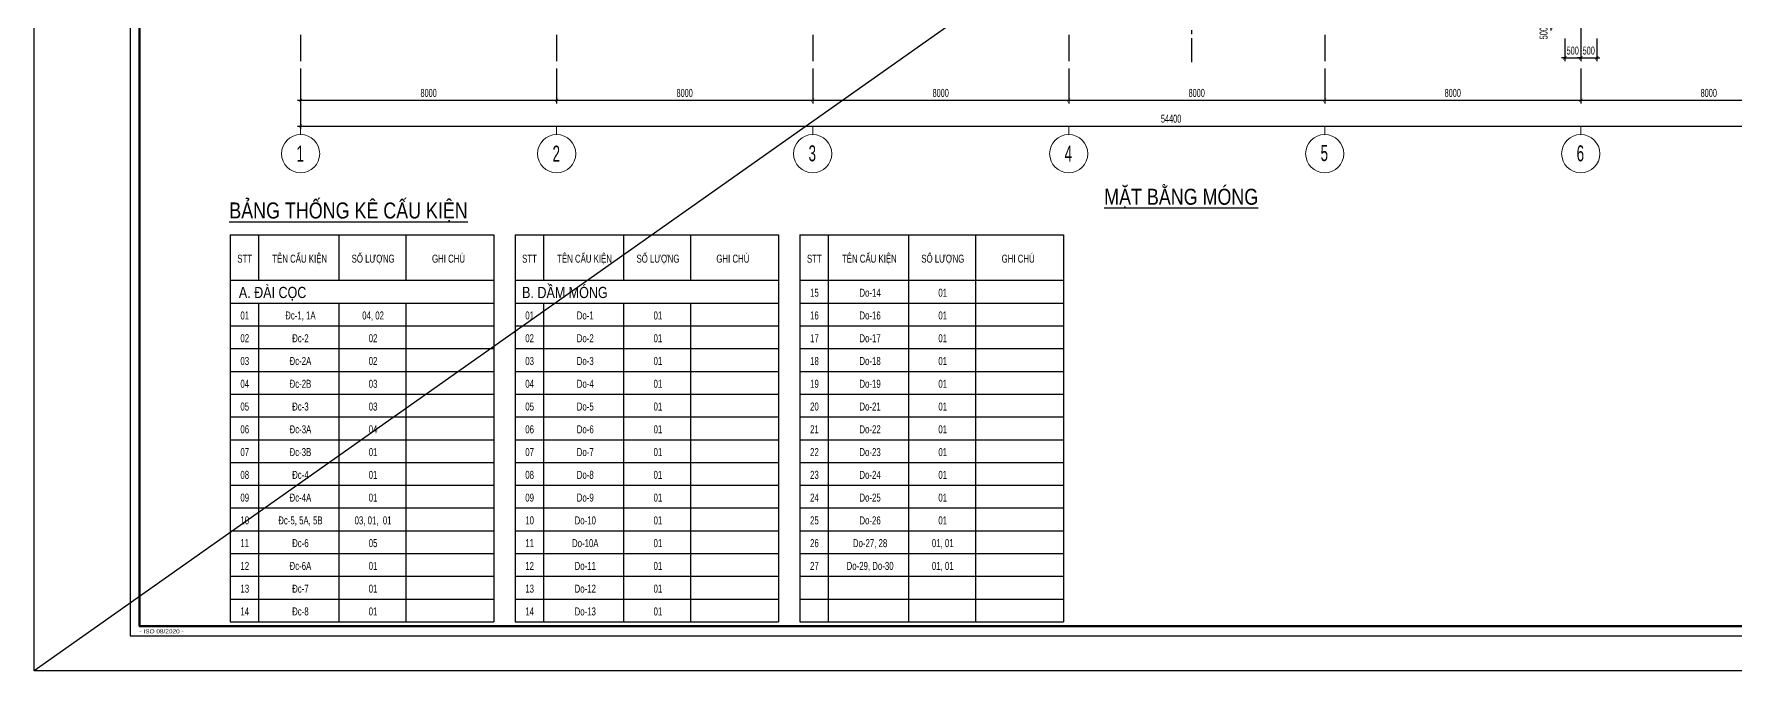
# Model space of a CAD drawing. Header units: millimetres. Extents: x 71 to 1853844, y -54216 to 5184.
# Drawn here: x 1769744 to 1822924, y -54216 to -34298 of the extents above; entities that cross this region are included whole.
import ezdxf
from ezdxf.enums import TextEntityAlignment as Align

# ---------------------------------------------------------------- set-up
doc = ezdxf.new("R2010")
doc.units = ezdxf.units.MM
doc.header["$LTSCALE"] = 1000
doc.header["$MEASUREMENT"] = 0
doc.header["$PDMODE"] = 3
doc.linetypes.add('CENTER2', pattern=[1.125, 0.75, -0.125, 0.125, -0.125])
doc.layers.get('0').update_dxf_attribs({"linetype": 'CONTINUOUS'})
doc.layers.get('Defpoints').update_dxf_attribs({"linetype": 'CONTINUOUS'})
for name, color, linetype in [('CDC -TEXT KHUNG', 7, 'CONTINUOUS'), ('CDC-KHUNGTEN', 7, 'CONTINUOUS'), ('CDC.01.AXIS', 160, 'CENTER2'), ('CDC.02.DIM', 1, 'CONTINUOUS'), ('CDC.03.BORDER', 3, 'CONTINUOUS'), ('CDC.06.TEXT', 2, 'CONTINUOUS')]:
    doc.layers.add(name, color=color, linetype=linetype)
doc.layers.add('KCS_CHI', color=1, linetype='CONTINUOUS', lineweight=15)
doc.layers.add('KCS_Plotter', color=11, linetype='CONTINUOUS', plot=False)
doc.styles.add('ARIAL', font='arial.ttf', dxfattribs={"width": 0.6})
doc.styles.add('KT CDC', font='arial.ttf', dxfattribs={"width": 0.85, "height": 200})
doc.dimstyles.new('100', dxfattribs={"dimscale": 100, "dimtxt": 2.5, "dimasz": 1, "dimexe": 1, "dimexo": 0, "dimgap": 1, "dimtad": 1, "dimdec": 0, "dimdsep": 46, "dimtxsty": 'ARIAL', "dimblk": 'ARCHTICK', "dimcen": 1, "dimdle": 1, "dimclrd": 1, "dimclre": 1, "dimclrt": 2, "dimadec": 0, "dimazin": 0, "dimtfac": 0.00072, "dimtdec": 0, "dimtix": 1, "dimtmove": 2, "dimatfit": 3, "dimldrblk": 'ARCHTICK', "dimfxl": 1, "dimtolj": 1, "dimarcsym": 0})

# ---------------------------------------------------------------- blocks, each defined once
blk = doc.blocks.new('_ARCHTICK')
at = {"color": 0, "linetype": 'ByBlock', "const_width": 0.15}
blk.add_lwpolyline([(-0.5, -0.5), (0.5, 0.5)], dxfattribs=at)
blk = doc.blocks.new('*D168')
at = {"layer": 'CDC.02.DIM', "color": 1, "lineweight": -2, "transparency": 16777216}
for p, q in [((1817142, -33484), (1817142, -34184)), ((1817455, -33584), (1817042, -33584)), ((1817455, -34084), (1817042, -34084))]:
    blk.add_line(p, q, dxfattribs=at)
at = {"layer": 'Defpoints', "color": 0, "transparency": 16777216}
for p in [(1817455, -33584), (1817142, -34084), (1817455, -34084)]:
    blk.add_point(p, dxfattribs=at)
at = {"layer": 'CDC.02.DIM', "color": 1, "lineweight": -2, "transparency": 16777216, "xscale": 100, "yscale": 100, "zscale": 100}
for p, rotation in [((1817142, -33584), 90), ((1817142, -34084), 270)]:
    blk.add_blockref('_ARCHTICK', p, dxfattribs=dict(at, rotation=rotation))
at = {"layer": 'CDC.02.DIM', "color": 2, "transparency": 16777216, "insert": (1816915, -34273), "char_height": 250, "attachment_point": 5, "rotation": 90, "style": 'ARIAL'}
blk.add_mtext('\\A1;500', dxfattribs=at)
blk = doc.blocks.new('*D169')
at = {"layer": 'CDC.02.DIM', "color": 1, "lineweight": -2, "transparency": 16777216}
for p, q in [((1817574, -34434), (1817574, -35146)), ((1818074, -34434), (1818074, -35146)), ((1817574, -35046), (1817474, -35046)), ((1817574, -35046), (1818074, -35046)), ((1818074, -35046), (1818174, -35046))]:
    blk.add_line(p, q, dxfattribs=at)
at = {"layer": 'Defpoints', "color": 0, "transparency": 16777216}
for p in [(1817574, -34434), (1818074, -34434), (1818074, -35046)]:
    blk.add_point(p, dxfattribs=at)
at = {"layer": 'CDC.02.DIM', "color": 1, "lineweight": -2, "transparency": 16777216, "xscale": 100, "yscale": 100, "zscale": 100}
blk.add_blockref('_ARCHTICK', (1817574, -35046), dxfattribs=at)
at = {"layer": 'CDC.02.DIM', "color": 1, "lineweight": -2, "transparency": 16777216, "xscale": 100, "yscale": 100, "zscale": 100, "rotation": 180}
blk.add_blockref('_ARCHTICK', (1818074, -35046), dxfattribs=at)
at = {"layer": 'CDC.02.DIM', "color": 2, "transparency": 16777216, "insert": (1817824, -34818), "char_height": 250, "attachment_point": 5, "style": 'ARIAL'}
blk.add_mtext('\\A1;500', dxfattribs=at)
blk = doc.blocks.new('*D170')
at = {"layer": 'CDC.02.DIM', "color": 1, "lineweight": -2, "transparency": 16777216}
for p, q in [((1818074, -34434), (1818074, -35146)), ((1818574, -34434), (1818574, -35146)), ((1818074, -35046), (1817974, -35046)), ((1818074, -35046), (1818574, -35046)), ((1818574, -35046), (1818674, -35046))]:
    blk.add_line(p, q, dxfattribs=at)
at = {"layer": 'Defpoints', "color": 0, "transparency": 16777216}
for p in [(1818074, -34434), (1818574, -34434), (1818574, -35046)]:
    blk.add_point(p, dxfattribs=at)
at = {"layer": 'CDC.02.DIM', "color": 1, "lineweight": -2, "transparency": 16777216, "xscale": 100, "yscale": 100, "zscale": 100}
blk.add_blockref('_ARCHTICK', (1818074, -35046), dxfattribs=at)
at = {"layer": 'CDC.02.DIM', "color": 1, "lineweight": -2, "transparency": 16777216, "xscale": 100, "yscale": 100, "zscale": 100, "rotation": 180}
blk.add_blockref('_ARCHTICK', (1818574, -35046), dxfattribs=at)
at = {"layer": 'CDC.02.DIM', "color": 2, "transparency": 16777216, "insert": (1818324, -34818), "char_height": 250, "attachment_point": 5, "style": 'ARIAL'}
blk.add_mtext('\\A1;500', dxfattribs=at)
blk = doc.blocks.new('*D366')
at = {"layer": 'CDC.02.DIM', "color": 1, "lineweight": -2, "transparency": 16777216}
for p, q in [((1778074, -35374), (1778074, -36470)), ((1786074, -35374), (1786074, -36470)), ((1777974, -36370), (1786174, -36370))]:
    blk.add_line(p, q, dxfattribs=at)
at = {"layer": 'Defpoints', "color": 0, "transparency": 16777216}
for p in [(1778074, -35374), (1786074, -35374), (1786074, -36370)]:
    blk.add_point(p, dxfattribs=at)
at = {"layer": 'CDC.02.DIM', "color": 1, "lineweight": -2, "transparency": 16777216, "xscale": 100, "yscale": 100, "zscale": 100, "rotation": 180}
blk.add_blockref('_ARCHTICK', (1778074, -36370), dxfattribs=at)
at = {"layer": 'CDC.02.DIM', "color": 1, "lineweight": -2, "transparency": 16777216, "xscale": 100, "yscale": 100, "zscale": 100}
blk.add_blockref('_ARCHTICK', (1786074, -36370), dxfattribs=at)
at = {"layer": 'CDC.02.DIM', "color": 2, "transparency": 16777216, "insert": (1782074, -36142), "char_height": 250, "attachment_point": 5, "style": 'ARIAL'}
blk.add_mtext('\\A1;8000', dxfattribs=at)
blk = doc.blocks.new('*D367')
at = {"layer": 'CDC.02.DIM', "color": 1, "lineweight": -2, "transparency": 16777216}
for p, q in [((1786074, -35374), (1786074, -36470)), ((1794074, -35374), (1794074, -36470)), ((1785974, -36370), (1794174, -36370))]:
    blk.add_line(p, q, dxfattribs=at)
at = {"layer": 'Defpoints', "color": 0, "transparency": 16777216}
for p in [(1786074, -35374), (1794074, -35374), (1794074, -36370)]:
    blk.add_point(p, dxfattribs=at)
at = {"layer": 'CDC.02.DIM', "color": 1, "lineweight": -2, "transparency": 16777216, "xscale": 100, "yscale": 100, "zscale": 100, "rotation": 180}
blk.add_blockref('_ARCHTICK', (1786074, -36370), dxfattribs=at)
at = {"layer": 'CDC.02.DIM', "color": 1, "lineweight": -2, "transparency": 16777216, "xscale": 100, "yscale": 100, "zscale": 100}
blk.add_blockref('_ARCHTICK', (1794074, -36370), dxfattribs=at)
at = {"layer": 'CDC.02.DIM', "color": 2, "transparency": 16777216, "insert": (1790074, -36142), "char_height": 250, "attachment_point": 5, "style": 'ARIAL'}
blk.add_mtext('\\A1;8000', dxfattribs=at)
blk = doc.blocks.new('*D368')
at = {"layer": 'CDC.02.DIM', "color": 1, "lineweight": -2, "transparency": 16777216}
for p, q in [((1794074, -35374), (1794074, -36470)), ((1802074, -35374), (1802074, -36470)), ((1793974, -36370), (1802174, -36370))]:
    blk.add_line(p, q, dxfattribs=at)
at = {"layer": 'Defpoints', "color": 0, "transparency": 16777216}
for p in [(1794074, -35374), (1802074, -35374), (1802074, -36370)]:
    blk.add_point(p, dxfattribs=at)
at = {"layer": 'CDC.02.DIM', "color": 1, "lineweight": -2, "transparency": 16777216, "xscale": 100, "yscale": 100, "zscale": 100, "rotation": 180}
blk.add_blockref('_ARCHTICK', (1794074, -36370), dxfattribs=at)
at = {"layer": 'CDC.02.DIM', "color": 1, "lineweight": -2, "transparency": 16777216, "xscale": 100, "yscale": 100, "zscale": 100}
blk.add_blockref('_ARCHTICK', (1802074, -36370), dxfattribs=at)
at = {"layer": 'CDC.02.DIM', "color": 2, "transparency": 16777216, "insert": (1798074, -36142), "char_height": 250, "attachment_point": 5, "style": 'ARIAL'}
blk.add_mtext('\\A1;8000', dxfattribs=at)
blk = doc.blocks.new('*D369')
at = {"layer": 'CDC.02.DIM', "color": 1, "lineweight": -2, "transparency": 16777216}
for p, q in [((1802074, -35374), (1802074, -36470)), ((1810074, -35374), (1810074, -36470)), ((1801974, -36370), (1810174, -36370))]:
    blk.add_line(p, q, dxfattribs=at)
at = {"layer": 'Defpoints', "color": 0, "transparency": 16777216}
for p in [(1802074, -35374), (1810074, -35374), (1810074, -36370)]:
    blk.add_point(p, dxfattribs=at)
at = {"layer": 'CDC.02.DIM', "color": 1, "lineweight": -2, "transparency": 16777216, "xscale": 100, "yscale": 100, "zscale": 100, "rotation": 180}
blk.add_blockref('_ARCHTICK', (1802074, -36370), dxfattribs=at)
at = {"layer": 'CDC.02.DIM', "color": 1, "lineweight": -2, "transparency": 16777216, "xscale": 100, "yscale": 100, "zscale": 100}
blk.add_blockref('_ARCHTICK', (1810074, -36370), dxfattribs=at)
at = {"layer": 'CDC.02.DIM', "color": 2, "transparency": 16777216, "insert": (1806074, -36142), "char_height": 250, "attachment_point": 5, "style": 'ARIAL'}
blk.add_mtext('\\A1;8000', dxfattribs=at)
blk = doc.blocks.new('*D370')
at = {"layer": 'CDC.02.DIM', "color": 1, "lineweight": -2, "transparency": 16777216}
for p, q in [((1810074, -35374), (1810074, -36470)), ((1818074, -35374), (1818074, -36470)), ((1809974, -36370), (1818174, -36370))]:
    blk.add_line(p, q, dxfattribs=at)
at = {"layer": 'Defpoints', "color": 0, "transparency": 16777216}
for p in [(1810074, -35374), (1818074, -35374), (1818074, -36370)]:
    blk.add_point(p, dxfattribs=at)
at = {"layer": 'CDC.02.DIM', "color": 1, "lineweight": -2, "transparency": 16777216, "xscale": 100, "yscale": 100, "zscale": 100, "rotation": 180}
blk.add_blockref('_ARCHTICK', (1810074, -36370), dxfattribs=at)
at = {"layer": 'CDC.02.DIM', "color": 1, "lineweight": -2, "transparency": 16777216, "xscale": 100, "yscale": 100, "zscale": 100}
blk.add_blockref('_ARCHTICK', (1818074, -36370), dxfattribs=at)
at = {"layer": 'CDC.02.DIM', "color": 2, "transparency": 16777216, "insert": (1814074, -36142), "char_height": 250, "attachment_point": 5, "style": 'ARIAL'}
blk.add_mtext('\\A1;8000', dxfattribs=at)
blk = doc.blocks.new('*D371')
at = {"layer": 'CDC.02.DIM', "color": 1, "lineweight": -2, "transparency": 16777216}
for p, q in [((1818074, -35374), (1818074, -36470)), ((1826074, -35374), (1826074, -36470)), ((1817974, -36370), (1826174, -36370))]:
    blk.add_line(p, q, dxfattribs=at)
at = {"layer": 'Defpoints', "color": 0, "transparency": 16777216}
for p in [(1818074, -35374), (1826074, -35374), (1826074, -36370)]:
    blk.add_point(p, dxfattribs=at)
at = {"layer": 'CDC.02.DIM', "color": 1, "lineweight": -2, "transparency": 16777216, "xscale": 100, "yscale": 100, "zscale": 100, "rotation": 180}
blk.add_blockref('_ARCHTICK', (1818074, -36370), dxfattribs=at)
at = {"layer": 'CDC.02.DIM', "color": 1, "lineweight": -2, "transparency": 16777216, "xscale": 100, "yscale": 100, "zscale": 100}
blk.add_blockref('_ARCHTICK', (1826074, -36370), dxfattribs=at)
at = {"layer": 'CDC.02.DIM', "color": 2, "transparency": 16777216, "insert": (1822074, -36142), "char_height": 250, "attachment_point": 5, "style": 'ARIAL'}
blk.add_mtext('\\A1;8000', dxfattribs=at)
blk = doc.blocks.new('*D372')
at = {"layer": 'CDC.02.DIM', "color": 1, "lineweight": -2, "transparency": 16777216}
for p, q in [((1778074, -35374), (1778074, -37275)), ((1832474, -35374), (1832474, -37275)), ((1777974, -37175), (1832574, -37175))]:
    blk.add_line(p, q, dxfattribs=at)
at = {"layer": 'Defpoints', "color": 0, "transparency": 16777216}
for p in [(1778074, -35374), (1832474, -35374), (1832474, -37175)]:
    blk.add_point(p, dxfattribs=at)
at = {"layer": 'CDC.02.DIM', "color": 1, "lineweight": -2, "transparency": 16777216, "xscale": 100, "yscale": 100, "zscale": 100, "rotation": 180}
blk.add_blockref('_ARCHTICK', (1778074, -37175), dxfattribs=at)
at = {"layer": 'CDC.02.DIM', "color": 1, "lineweight": -2, "transparency": 16777216, "xscale": 100, "yscale": 100, "zscale": 100}
blk.add_blockref('_ARCHTICK', (1832474, -37175), dxfattribs=at)
at = {"layer": 'CDC.02.DIM', "color": 2, "transparency": 16777216, "insert": (1805274, -36948), "char_height": 250, "attachment_point": 5, "style": 'ARIAL'}
blk.add_mtext('\\A1;54400', dxfattribs=at)
blk = doc.blocks.new('KHUNG TEN')
at = {"layer": 'CDC-KHUNGTEN', "color": 8}
blk.add_lwpolyline([(75096, 1100), (83000, 1100), (83000, 58300), (3000, 58300), (3000, 1100), (75096, 1100)], dxfattribs=at)
at = {"layer": 'CDC-KHUNGTEN', "color": 255, "lineweight": 60}
blk.add_lwpolyline([(74900, 1400), (74900, 58000), (3300, 58000), (3300, 1400), (74900, 1400)], close=True, dxfattribs=at)
at = {"layer": 'Defpoints', "color": 1, "ltscale": 0.2}
blk.add_lwpolyline([(0, 0), (0, 59400), (84100, 59400), (84100, 0), (0, 0)], close=True, dxfattribs=at)
at = {"layer": 'CDC -TEXT KHUNG', "color": 6, "style": 'KT CDC', "width": 1.15}
blk.add_text('- ISO 08/2020 -', height=125.69, dxfattribs=at).set_placement((3294, 1177))

msp = doc.modelspace()

# ---------------------------------------------------------------- linework, layer by layer
at = {"layer": 'CDC.01.AXIS', "ltscale": 2}
for p, q in [((1818074.3, 576.9), (1818074.3, -35145.9)), ((1778074.3, -578.6), (1778074.3, -35145.9)), ((1778074.3, -578.6), (1778074.3, -35145.9)), ((1786074.3, -578.6), (1786074.3, -35145.9)), ((1786074.3, -578.6), (1786074.3, -35145.9)), ((1794074.3, -578.6), (1794074.3, -35145.9)), ((1794074.3, -578.6), (1794074.3, -35145.9)), ((1802074.3, -578.6), (1802074.3, -35145.9)), ((1802074.3, -578.6), (1802074.3, -35145.9)), ((1810074.3, -578.6), (1810074.3, -35145.9)), ((1810074.3, -578.6), (1810074.3, -35145.9)), ((1818074.3, -578.6), (1818074.3, -35145.9))]:
    msp.add_line(p, q, dxfattribs=at)
at = {"layer": 'CDC.01.AXIS'}
msp.add_line((1805924.3, -35179), (1805924.3, -24801.8), dxfattribs=at)
at = {"layer": 'CDC.03.BORDER'}
for p, q in [((1775876.6, -40576.7), (1784106.1, -40576.7)), ((1775876.6, -40576.7), (1775876.6, -52679.1)), ((1776758.9, -40576.7), (1776758.9, -42000.5)), ((1779267.3, -40576.7), (1779267.3, -42000.5)), ((1779267.3, -40576.7), (1779267.3, -42000.5)), ((1781360.3, -40576.7), (1781360.3, -42000.5)), ((1781360.3, -40576.7), (1781360.3, -42000.5)), ((1784106.1, -40576.7), (1784106.1, -52679.1)), ((1784776.8, -40576.7), (1784776.8, -52679.1)), ((1784776.8, -40576.7), (1793006.3, -40576.7)), ((1785659.1, -40576.7), (1785659.1, -42000.5)), ((1788167.6, -40576.7), (1788167.6, -42000.5)), ((1788167.6, -40576.7), (1788167.6, -42000.5)), ((1790260.5, -40576.7), (1790260.5, -42000.5)), ((1790260.5, -40576.7), (1790260.5, -42000.5)), ((1793006.3, -40576.7), (1793006.3, -52679.1)), ((1793677.1, -40576.7), (1793677.1, -52679.1)), ((1793677.1, -40576.7), (1801906.6, -40576.7)), ((1794559.3, -40576.7), (1794559.3, -42000.5)), ((1797067.8, -40576.7), (1797067.8, -42000.5)), ((1797067.8, -40576.7), (1797067.8, -42000.5)), ((1799160.8, -40576.7), (1799160.8, -52679.1)), ((1799160.8, -40576.7), (1799160.8, -42000.5)), ((1801906.6, -40576.7), (1801906.6, -52679.1)), ((1775876.6, -42000.5), (1784106.1, -42000.5)), ((1784776.8, -42000.5), (1793006.3, -42000.5)), ((1784776.8, -42000.5), (1793006.3, -42000.5)), ((1793677.1, -42000.5), (1801906.6, -42000.5)), ((1793677.1, -42000.5), (1801906.6, -42000.5)), ((1793677.1, -42000.5), (1801906.6, -42000.5)), ((1794559.3, -42000.5), (1794559.3, -52679.1)), ((1797067.8, -42000.5), (1797067.8, -52679.1)), ((1797067.8, -42000.5), (1797067.8, -52679.1)), ((1799160.8, -42000.5), (1799160.8, -52679.1)), ((1775876.6, -42712.4), (1784106.1, -42712.4)), ((1776758.9, -42712.4), (1776758.9, -52679.1)), ((1779267.3, -42712.4), (1779267.3, -52679.1)), ((1779267.3, -42712.4), (1779267.3, -52679.1)), ((1781360.3, -42712.4), (1781360.3, -52679.1)), ((1781360.3, -42712.4), (1781360.3, -52679.1)), ((1784776.8, -42712.4), (1793006.3, -42712.4)), ((1785659.1, -42712.4), (1785659.1, -52679.1)), ((1788167.6, -42712.4), (1788167.6, -52679.1)), ((1788167.6, -42712.4), (1788167.6, -52679.1)), ((1790260.5, -42712.4), (1790260.5, -52679.1)), ((1790260.5, -42712.4), (1790260.5, -52679.1)), ((1775876.6, -52679.1), (1784106.1, -52679.1)), ((1784776.8, -52679.1), (1793006.3, -52679.1)), ((1793677.1, -52679.1), (1801906.6, -52679.1))]:
    msp.add_line(p, q, dxfattribs=at)
at = {"layer": 'CDC.03.BORDER', "color": 252}
for p, q in [((1793677.1, -42712.4), (1801906.6, -42712.4)), ((1793677.1, -42712.4), (1801906.6, -42712.4)), ((1775876.6, -43424.3), (1784106.1, -43424.3)), ((1784776.8, -43424.3), (1793006.3, -43424.3)), ((1793677.1, -43424.3), (1801906.6, -43424.3)), ((1775876.6, -44136.2), (1784106.1, -44136.2)), ((1784776.8, -44136.2), (1793006.3, -44136.2)), ((1784776.8, -44136.2), (1793006.3, -44136.2)), ((1793677.1, -44136.2), (1801906.6, -44136.2)), ((1775876.6, -44848.1), (1784106.1, -44848.1)), ((1784776.8, -44848.1), (1793006.3, -44848.1)), ((1784776.8, -44848.1), (1793006.3, -44848.1)), ((1793677.1, -44848.1), (1801906.6, -44848.1)), ((1793677.1, -44848.1), (1801906.6, -44848.1)), ((1775876.6, -45560), (1784106.1, -45560)), ((1784776.8, -45560), (1793006.3, -45560)), ((1784776.8, -45560), (1793006.3, -45560)), ((1793677.1, -45560), (1801906.6, -45560)), ((1775876.6, -46271.9), (1784106.1, -46271.9)), ((1784776.8, -46271.9), (1793006.3, -46271.9)), ((1793677.1, -46271.9), (1801906.6, -46271.9)), ((1775876.6, -46983.8), (1784106.1, -46983.8)), ((1784776.8, -46983.8), (1793006.3, -46983.8)), ((1793677.1, -46983.8), (1801906.6, -46983.8)), ((1793677.1, -46983.8), (1799160.8, -46983.8)), ((1775876.6, -47695.7), (1784106.1, -47695.7)), ((1784776.8, -47695.7), (1793006.3, -47695.7)), ((1784776.8, -47695.7), (1793006.3, -47695.7)), ((1793677.1, -47695.7), (1801906.6, -47695.7)), ((1775876.6, -48407.6), (1784106.1, -48407.6)), ((1784776.8, -48407.6), (1793006.3, -48407.6)), ((1793677.1, -48407.6), (1801906.6, -48407.6)), ((1793677.1, -48407.6), (1801906.6, -48407.6)), ((1775876.6, -49119.5), (1784106.1, -49119.5)), ((1784776.8, -49119.5), (1793006.3, -49119.5)), ((1793677.1, -49119.5), (1801906.6, -49119.5)), ((1793677.1, -49119.5), (1801906.6, -49119.5)), ((1775876.6, -49831.5), (1784106.1, -49831.5)), ((1784776.8, -49831.5), (1793006.3, -49831.5)), ((1793677.1, -49831.5), (1801906.6, -49831.5)), ((1793677.1, -49831.5), (1801906.6, -49831.5)), ((1775876.6, -50543.4), (1784106.1, -50543.4)), ((1784776.8, -50543.4), (1793006.3, -50543.4)), ((1793677.1, -50543.4), (1801906.6, -50543.4)), ((1775876.6, -51255.3), (1784106.1, -51255.3)), ((1784776.8, -51255.3), (1793006.3, -51255.3)), ((1793677.1, -51255.3), (1801906.6, -51255.3)), ((1775876.6, -51967.2), (1784106.1, -51967.2)), ((1784776.8, -51967.2), (1793006.3, -51967.2)), ((1793677.1, -51967.2), (1801906.6, -51967.2))]:
    msp.add_line(p, q, dxfattribs=at)
at = {"layer": 'KCS_CHI'}
for p, q in [((1778073.7, -37175.3), (1778073.7, -37443.3)), ((1786074.3, -37175.3), (1786074.3, -37443.3)), ((1794074.3, -37175.3), (1794074.3, -37443.3)), ((1802074.3, -37175.3), (1802074.3, -37443.3)), ((1810074.3, -37175.3), (1810074.3, -37443.3)), ((1818074.3, -37175.3), (1818074.3, -37443.3))]:
    msp.add_line(p, q, dxfattribs=at)
for centre in [(1778073.7, -38039.9), (1786074.3, -38039.9), (1794074.3, -38039.9), (1802074.3, -38039.9), (1810074.3, -38039.9), (1818074.3, -38039.9)]:
    msp.add_circle(centre, 596.6, dxfattribs=at)
at = {"layer": 'KCS_Plotter'}
msp.add_line((1853843.8, 5184), (1769743.8, -54216), dxfattribs=at)

# ---------------------------------------------------------------- block references
at = {"layer": 'CDC.06.TEXT'}
msp.add_blockref('KHUNG TEN', (1769743.8, -54216), dxfattribs=at)

# ---------------------------------------------------------------- texts
at = {"layer": 'CDC.06.TEXT', "style": 'ARIAL', "width": 0.6}
for s, p in [('1', (1777944.7, -38288.1)), ('2', (1785945.3, -38288.1)), ('3', (1793945.3, -38279.2)), ('4', (1801945.3, -38286.1)), ('5', (1809945.3, -38270.7)), ('6', (1817945.3, -38279.6))]:
    msp.add_text(s, height=500, dxfattribs=at).set_placement(p)
at = {"layer": 'CDC.06.TEXT', "style": 'ARIAL'}
for s, height, width, p in [('%%UMẶT BẰNG MÓNG', 500, 0.8, (1805589, -39387.1)), ('%%UBẢNG THỐNG KÊ CẤU KIỆN', 500, 0.8, (1779570.9, -39816.6)), ('STT', 250, 0.7, (1776325.6, -41322.9)), ('TÊN CẤU KIỆN', 250, 0.7, (1778045.2, -41322.9)), ('SỐ LƯỢNG', 250, 0.7, (1780339.8, -41322.9)), ('GHI CHÚ', 250, 0.7, (1782695.6, -41322.9)), ('STT', 250, 0.7, (1785225.9, -41322.9)), ('TÊN CẤU KIỆN', 250, 0.7, (1786945.5, -41322.9)), ('SỐ LƯỢNG', 250, 0.7, (1789240.1, -41322.9)), ('GHI CHÚ', 250, 0.7, (1791580.1, -41322.9)), ('STT', 250, 0.7, (1794126.1, -41322.9)), ('TÊN CẤU KIỆN', 250, 0.7, (1795845.7, -41322.9)), ('SỐ LƯỢNG', 250, 0.7, (1798140.3, -41322.9)), ('GHI CHÚ', 250, 0.7, (1800495.2, -41322.9)), ('A. ĐÀI CỌC', 350, 0.8, (1777198.2, -42379.9)), ('B. DẦM MÓNG', 350, 0.8, (1786331.6, -42379.9)), ('15', 250, 0.7, (1794129.4, -42387.5)), ('Do-14', 250, 0.7, (1795867.9, -42387.5)), ('01', 250, 0.7, (1798137.7, -42387.5)), ('01', 250, 0.7, (1776328.9, -43099.4)), ('Đc-1, 1A', 250, 0.7, (1778067.4, -43099.4)), ('04, 02', 250, 0.7, (1780337.3, -43099.4)), ('01', 250, 0.7, (1785229.2, -43099.4)), ('Do-1', 250, 0.7, (1786967.7, -43099.4)), ('01', 250, 0.7, (1789237.5, -43099.4)), ('16', 250, 0.7, (1794129.4, -43099.4)), ('Do-16', 250, 0.7, (1795867.9, -43099.4)), ('01', 250, 0.7, (1798137.7, -43099.4)), ('02', 250, 0.7, (1776328.9, -43811.3)), ('Đc-2', 250, 0.7, (1778067.4, -43811.3)), ('02', 250, 0.7, (1780337.3, -43811.3)), ('02', 250, 0.7, (1785229.2, -43811.3)), ('Do-2', 250, 0.7, (1786967.7, -43811.3)), ('01', 250, 0.7, (1789237.5, -43811.3)), ('17', 250, 0.7, (1794129.4, -43811.3)), ('Do-17', 250, 0.7, (1795867.9, -43811.3)), ('01', 250, 0.7, (1798137.7, -43811.3)), ('03', 250, 0.7, (1776328.9, -44523.2)), ('Đc-2A', 250, 0.7, (1778067.4, -44523.2)), ('02', 250, 0.7, (1780337.3, -44523.2)), ('03', 250, 0.7, (1785229.2, -44523.2)), ('Do-3', 250, 0.7, (1786967.7, -44523.2)), ('01', 250, 0.7, (1789237.5, -44523.2)), ('18', 250, 0.7, (1794129.4, -44523.2)), ('Do-18', 250, 0.7, (1795867.9, -44523.2)), ('01', 250, 0.7, (1798137.7, -44523.2)), ('04', 250, 0.7, (1776328.9, -45235.1)), ('Đc-2B', 250, 0.7, (1778067.4, -45235.1)), ('03', 250, 0.7, (1780337.3, -45235.1)), ('04', 250, 0.7, (1785229.2, -45235.1)), ('Do-4', 250, 0.7, (1786967.7, -45235.1)), ('01', 250, 0.7, (1789237.5, -45235.1)), ('19', 250, 0.7, (1794129.4, -45235.1)), ('Do-19', 250, 0.7, (1795867.9, -45235.1)), ('01', 250, 0.7, (1798137.7, -45235.1)), ('05', 250, 0.7, (1776328.9, -45947)), ('Đc-3', 250, 0.7, (1778067.4, -45947)), ('03', 250, 0.7, (1780337.3, -45947)), ('05', 250, 0.7, (1785229.2, -45947)), ('Do-5', 250, 0.7, (1786967.7, -45947)), ('01', 250, 0.7, (1789237.5, -45947)), ('20', 250, 0.7, (1794129.4, -45947)), ('Do-21', 250, 0.7, (1795867.9, -45947)), ('01', 250, 0.7, (1798137.7, -45947)), ('06', 250, 0.7, (1776328.9, -46658.9)), ('Đc-3A', 250, 0.7, (1778067.4, -46658.9)), ('04', 250, 0.7, (1780337.3, -46658.9)), ('06', 250, 0.7, (1785229.2, -46658.9)), ('Do-6', 250, 0.7, (1786967.7, -46658.9)), ('01', 250, 0.7, (1789237.5, -46658.9)), ('21', 250, 0.7, (1794129.4, -46658.9)), ('Do-22', 250, 0.7, (1795867.9, -46658.9)), ('01', 250, 0.7, (1798137.7, -46658.9)), ('07', 250, 0.7, (1776328.9, -47370.9)), ('Đc-3B', 250, 0.7, (1778067.4, -47370.9)), ('01', 250, 0.7, (1780337.3, -47370.9)), ('07', 250, 0.7, (1785229.2, -47370.9)), ('Do-7', 250, 0.7, (1786967.7, -47370.9)), ('01', 250, 0.7, (1789237.5, -47370.9)), ('22', 250, 0.7, (1794129.4, -47370.9)), ('Do-23', 250, 0.7, (1795867.9, -47370.9)), ('01', 250, 0.7, (1798137.7, -47370.9)), ('08', 250, 0.7, (1776328.9, -48082.8)), ('Đc-4', 250, 0.7, (1778067.4, -48082.8)), ('01', 250, 0.7, (1780337.3, -48082.8)), ('08', 250, 0.7, (1785229.2, -48082.8)), ('Do-8', 250, 0.7, (1786967.7, -48082.8)), ('01', 250, 0.7, (1789237.5, -48082.8)), ('23', 250, 0.7, (1794129.4, -48082.8)), ('Do-24', 250, 0.7, (1795867.9, -48082.8)), ('01', 250, 0.7, (1798137.7, -48082.8)), ('09', 250, 0.7, (1776328.9, -48794.7)), ('Đc-4A', 250, 0.7, (1778067.4, -48794.7)), ('01', 250, 0.7, (1780337.3, -48794.7)), ('09', 250, 0.7, (1785229.2, -48794.7)), ('Do-9', 250, 0.7, (1786967.7, -48794.7)), ('01', 250, 0.7, (1789237.5, -48794.7)), ('24', 250, 0.7, (1794129.4, -48794.7)), ('Do-25', 250, 0.7, (1795867.9, -48794.7)), ('01', 250, 0.7, (1798137.7, -48794.7)), ('10', 250, 0.7, (1776328.9, -49506.6)), ('Đc-5, 5A, 5B', 250, 0.7, (1778067.4, -49506.6)), ('03, 01,  01', 250, 0.7, (1780337.3, -49506.6)), ('10', 250, 0.7, (1785229.2, -49506.6)), ('Do-10', 250, 0.7, (1786967.7, -49506.6)), ('01', 250, 0.7, (1789237.5, -49506.6)), ('25', 250, 0.7, (1794129.4, -49506.6)), ('Do-26', 250, 0.7, (1795867.9, -49506.6)), ('01', 250, 0.7, (1798137.7, -49506.6)), ('11', 250, 0.7, (1776328.9, -50218.5)), ('Đc-6', 250, 0.7, (1778067.4, -50218.5)), ('05', 250, 0.7, (1780337.3, -50218.5)), ('11', 250, 0.7, (1785229.2, -50218.5)), ('Do-10A', 250, 0.7, (1786967.7, -50218.5)), ('01', 250, 0.7, (1789237.5, -50218.5)), ('26', 250, 0.7, (1794129.4, -50218.5)), ('Do-27, 28', 250, 0.7, (1795867.9, -50218.5)), ('01, 01', 250, 0.7, (1798137.7, -50218.5)), ('12', 250, 0.7, (1776328.9, -50930.4)), ('Đc-6A', 250, 0.7, (1778067.4, -50930.4)), ('01', 250, 0.7, (1780337.3, -50930.4)), ('12', 250, 0.7, (1785229.2, -50930.4)), ('Do-11', 250, 0.7, (1786967.7, -50930.4)), ('01', 250, 0.7, (1789237.5, -50930.4)), ('27', 250, 0.7, (1794129.4, -50930.4)), ('Do-29, Do-30', 250, 0.7, (1795867.9, -50930.4)), ('01, 01', 250, 0.7, (1798137.7, -50930.4)), ('13', 250, 0.7, (1776328.9, -51642.3)), ('Đc-7', 250, 0.7, (1778067.4, -51642.3)), ('01', 250, 0.7, (1780337.3, -51642.3)), ('13', 250, 0.7, (1785229.2, -51642.3)), ('Do-12', 250, 0.7, (1786967.7, -51642.3)), ('01', 250, 0.7, (1789237.5, -51642.3)), ('14', 250, 0.7, (1776328.9, -52354.2)), ('Đc-8', 250, 0.7, (1778067.4, -52354.2)), ('01', 250, 0.7, (1780337.3, -52354.2)), ('14', 250, 0.7, (1785229.2, -52354.2)), ('Do-13', 250, 0.7, (1786967.7, -52354.2)), ('01', 250, 0.7, (1789237.5, -52354.2))]:
    msp.add_text(s, height=height, dxfattribs=dict(at, width=width)).set_placement(p, align=Align.MIDDLE_CENTER)

# ---------------------------------------------------------------- dimensions: what is measured, and where the dimension line sits
at = {"layer": 'CDC.02.DIM'}
dim = msp.add_linear_dim(base=(1817142.2, -34083.7), p1=(1817455.3, -33583.7), p2=(1817455.3, -34083.7), angle=90, dimstyle='100', dxfattribs=at)
dim.commit()
dim.dimension.update_dxf_attribs({"geometry": '*D168', "text_midpoint": (1816914.5, -34272.7), "dimtype": 160})
for base, p1, p2, picture, middle in [((1818074.3, -35045.9), (1817574.3, -34433.9), (1818074.3, -34433.9), '*D169', (1817824.3, -34818.3)), ((1818574.3, -35045.9), (1818074.3, -34433.9), (1818574.3, -34433.9), '*D170', (1818324.3, -34818.3)), ((1832473.7, -37175.3), (1778073.7, -35374.1), (1832473.7, -35374.1), '*D372', (1805273.7, -36947.6)), ((1786074.3, -36369.6), (1778074.3, -35374.1), (1786074.3, -35374.1), '*D366', (1782074.3, -36142)), ((1794074.3, -36369.6), (1786074.3, -35374.1), (1794074.3, -35374.1), '*D367', (1790074.3, -36142)), ((1802074.3, -36369.6), (1794074.3, -35374.1), (1802074.3, -35374.1), '*D368', (1798074.3, -36142)), ((1810074.3, -36369.6), (1802074.3, -35374.1), (1810074.3, -35374.1), '*D369', (1806074.3, -36142)), ((1818074.3, -36369.6), (1810074.3, -35374.1), (1818074.3, -35374.1), '*D370', (1814074.3, -36142)), ((1826074.3, -36369.6), (1818074.3, -35374.1), (1826074.3, -35374.1), '*D371', (1822074.3, -36142))]:
    dim = msp.add_linear_dim(base=base, p1=p1, p2=p2, dimstyle='100', dxfattribs=at)
    dim.commit()
    dim.dimension.update_dxf_attribs({"geometry": picture, "text_midpoint": middle})

doc.saveas('drawing.dxf')
